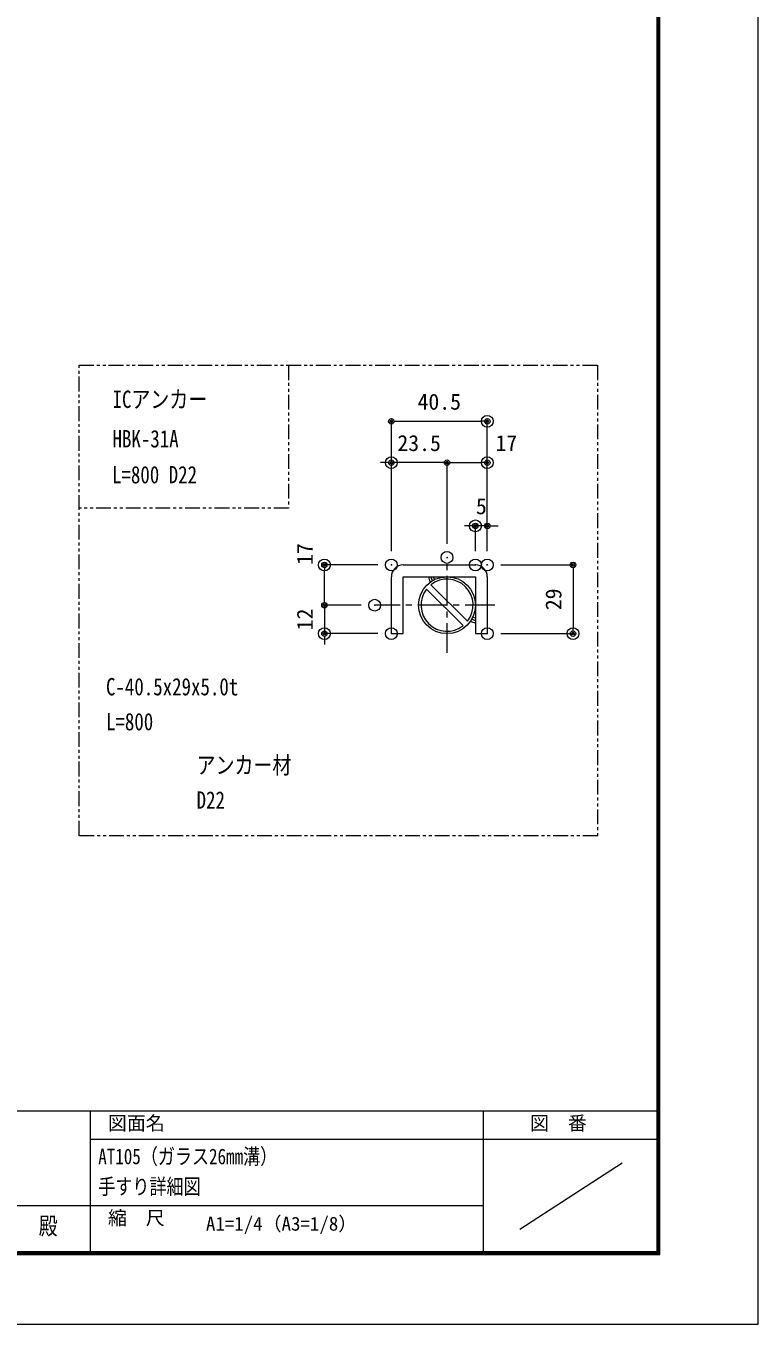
# Model space of a CAD drawing. Units: millimetres, scale not verified. Extents: x -3564 to 3564, y -1188 to 1188.
# Drawn here: x 2946 to 3564, y -1188 to -92 of the extents above; entities that cross this region are included whole.
import ezdxf
from ezdxf.enums import TextEntityAlignment as Align

# ---------------------------------------------------------------- set-up
doc = ezdxf.new("R2010")
doc.units = ezdxf.units.MM
doc.header["$LTSCALE"] = 20
doc.header["$PDMODE"] = 32
doc.header["$PDSIZE"] = 10
doc.linetypes.add('USER1', pattern=[2, 1.25, -0.25, 0.25, -0.25])
doc.linetypes.add('USER2', pattern=[1.25, 0.625, -0.125, 0.125, -0.125, 0.125, -0.125])
for name, color, linetype, lineweight in [('0-0_0', 7, 'Continuous', 18), ('0-1_DEFPOINTS', 7, 'Continuous', 18), ('0-3_MOJI', 7, 'Continuous', 18), ('0-4_アンカー', 4, 'Continuous', 18), ('0-5_WAKU', 7, 'Continuous', 18), ('0-8_3中心線', 2, 'USER1', 18), ('0-9_41ｱﾙﾐ', 6, 'Continuous', 18), ('0-A_1手摺寸法', 7, 'Continuous', 18), ('0-D_2a', 1, 'USER2', 18)]:
    doc.layers.add(name, color=color, linetype=linetype, lineweight=lineweight)
doc.styles.add('ＭＳ ゴシック', font='')
doc.styles.get('ＭＳ ゴシック').set_extended_font_data('MS Gothic')

# ---------------------------------------------------------------- blocks, each defined once
blk = doc.blocks.new('_ORIGIN2')
at = {"layer": '0-0_0'}
blk.add_line((-0.5, 0), (-1, 0), dxfattribs=at)
for radius in [0.5, 0.25]:
    blk.add_circle((0, 0), radius, dxfattribs=at)
blk = doc.blocks.new('D109')
at = {"layer": '0-1_DEFPOINTS'}
for p in [(9028.83, 618.54), (8947.83, 497.3), (9028.83, 497.3)]:
    blk.add_point(p, dxfattribs=at)
at = {"layer": '0-A_1手摺寸法'}
for p, q in [((8947.83, 508.8), (8947.83, 618.54)), ((8952.43, 618.54), (9024.23, 618.54)), ((9028.83, 508.8), (9028.83, 618.54))]:
    blk.add_line(p, q, dxfattribs=at)
at = {"layer": '0-A_1手摺寸法', "xscale": 4.6, "yscale": 4.6, "rotation": 180}
blk.add_blockref('_ORIGIN2', (8947.83, 618.54), dxfattribs=at)
at = {"layer": '0-A_1手摺寸法', "xscale": 4.6, "yscale": 4.6}
blk.add_blockref('_ORIGIN2', (9028.83, 618.54), dxfattribs=at)
at = {"layer": '0-A_1手摺寸法', "style": 'ＭＳ ゴシック'}
blk.add_text('40.5', height=13.49, dxfattribs=at).set_placement((8969.93, 624.29), align=Align.BOTTOM_LEFT)
blk = doc.blocks.new('D110')
at = {"layer": '0-1_DEFPOINTS'}
for p in [(9028.83, 583.63), (8994.83, 503.61), (9028.83, 497.3)]:
    blk.add_point(p, dxfattribs=at)
at = {"layer": '0-A_1手摺寸法'}
for p, q in [((8994.83, 515.11), (8994.83, 583.63)), ((8999.43, 583.63), (9024.23, 583.63)), ((9028.83, 508.8), (9028.83, 583.63))]:
    blk.add_line(p, q, dxfattribs=at)
at = {"layer": '0-A_1手摺寸法', "xscale": 4.6, "yscale": 4.6, "rotation": 180}
blk.add_blockref('_ORIGIN2', (8994.83, 583.63), dxfattribs=at)
at = {"layer": '0-A_1手摺寸法', "xscale": 4.6, "yscale": 4.6}
blk.add_blockref('_ORIGIN2', (9028.83, 583.63), dxfattribs=at)
at = {"layer": '0-A_1手摺寸法', "style": 'ＭＳ ゴシック'}
blk.add_text('17', height=13.49, dxfattribs=at).set_placement((9035.78, 589.38), align=Align.BOTTOM_LEFT)
blk = doc.blocks.new('D111')
at = {"layer": '0-1_DEFPOINTS'}
for p in [(8947.83, 583.63), (8947.83, 497.3), (8994.83, 503.61)]:
    blk.add_point(p, dxfattribs=at)
at = {"layer": '0-A_1手摺寸法'}
for p, q in [((8943.23, 583.63), (8938.63, 583.63)), ((8947.83, 508.8), (8947.83, 583.63)), ((8994.83, 583.63), (8947.83, 583.63)), ((8994.83, 515.11), (8994.83, 583.63)), ((8999.43, 583.63), (9004.03, 583.63))]:
    blk.add_line(p, q, dxfattribs=at)
at = {"layer": '0-A_1手摺寸法', "xscale": 4.6, "yscale": 4.6}
blk.add_blockref('_ORIGIN2', (8947.83, 583.63), dxfattribs=at)
at = {"layer": '0-A_1手摺寸法', "xscale": 4.6, "yscale": 4.6, "rotation": 180}
blk.add_blockref('_ORIGIN2', (8994.83, 583.63), dxfattribs=at)
at = {"layer": '0-A_1手摺寸法', "style": 'ＭＳ ゴシック'}
blk.add_text('23.5', height=13.49, dxfattribs=at).set_placement((8952.93, 589.38), align=Align.BOTTOM_LEFT)
blk = doc.blocks.new('D112')
at = {"layer": '0-1_DEFPOINTS'}
for p in [(9028.83, 497.3), (9028.83, 439.3), (9101.21, 439.3)]:
    blk.add_point(p, dxfattribs=at)
at = {"layer": '0-A_1手摺寸法'}
for p, q in [((9040.33, 497.3), (9101.21, 497.3)), ((9101.21, 492.7), (9101.21, 443.9)), ((9040.33, 439.3), (9101.21, 439.3))]:
    blk.add_line(p, q, dxfattribs=at)
at = {"layer": '0-A_1手摺寸法', "xscale": 4.6, "yscale": 4.6}
for p, rotation in [((9101.21, 497.3), 90), ((9101.21, 439.3), 270)]:
    blk.add_blockref('_ORIGIN2', p, dxfattribs=dict(at, rotation=rotation))
at = {"layer": '0-A_1手摺寸法', "style": 'ＭＳ ゴシック'}
blk.add_text('29', height=13.49, rotation=90, dxfattribs=at).set_placement((9095.46, 459.1), align=Align.BOTTOM_LEFT)
blk = doc.blocks.new('D113')
at = {"layer": '0-1_DEFPOINTS'}
for p in [(8891.33, 497.3), (8947.83, 497.3), (8933.76, 463.3)]:
    blk.add_point(p, dxfattribs=at)
at = {"layer": '0-A_1手摺寸法'}
for p, q in [((8936.33, 497.3), (8891.33, 497.3)), ((8891.33, 467.9), (8891.33, 492.7)), ((8922.26, 463.3), (8891.33, 463.3))]:
    blk.add_line(p, q, dxfattribs=at)
at = {"layer": '0-A_1手摺寸法', "xscale": 4.6, "yscale": 4.6}
for p, rotation in [((8891.33, 497.3), 90), ((8891.33, 463.3), 270)]:
    blk.add_blockref('_ORIGIN2', p, dxfattribs=dict(at, rotation=rotation))
at = {"layer": '0-A_1手摺寸法', "style": 'ＭＳ ゴシック'}
blk.add_text('17', height=13.49, rotation=90, dxfattribs=at).set_placement((8885.58, 497.3), align=Align.BOTTOM_LEFT)
blk = doc.blocks.new('D114')
at = {"layer": '0-1_DEFPOINTS'}
for p in [(9018.83, 530.27), (9018.83, 497.3), (9028.83, 497.3)]:
    blk.add_point(p, dxfattribs=at)
at = {"layer": '0-A_1手摺寸法'}
for p, q in [((9014.23, 530.27), (9009.63, 530.27)), ((9018.83, 508.8), (9018.83, 530.27)), ((9028.83, 530.27), (9018.83, 530.27)), ((9028.83, 508.8), (9028.83, 530.27)), ((9033.43, 530.27), (9038.03, 530.27))]:
    blk.add_line(p, q, dxfattribs=at)
at = {"layer": '0-A_1手摺寸法', "xscale": 4.6, "yscale": 4.6}
blk.add_blockref('_ORIGIN2', (9018.83, 530.27), dxfattribs=at)
at = {"layer": '0-A_1手摺寸法', "xscale": 4.6, "yscale": 4.6, "rotation": 180}
blk.add_blockref('_ORIGIN2', (9028.83, 530.27), dxfattribs=at)
at = {"layer": '0-A_1手摺寸法', "style": 'ＭＳ ゴシック'}
blk.add_text('5', height=13.49, dxfattribs=at).set_placement((9019.23, 536.02), align=Align.BOTTOM_LEFT)
blk = doc.blocks.new('D108')
at = {"layer": '0-1_DEFPOINTS'}
for p in [(8933.76, 463.3), (8891.33, 439.3), (8947.83, 439.3)]:
    blk.add_point(p, dxfattribs=at)
at = {"layer": '0-A_1手摺寸法'}
for p, q in [((8891.33, 467.9), (8891.33, 472.5)), ((8922.26, 463.3), (8891.33, 463.3)), ((8891.33, 463.3), (8891.33, 439.3)), ((8936.33, 439.3), (8891.33, 439.3)), ((8891.33, 434.7), (8891.33, 430.1))]:
    blk.add_line(p, q, dxfattribs=at)
at = {"layer": '0-A_1手摺寸法', "xscale": 4.6, "yscale": 4.6}
for p, rotation in [((8891.33, 463.3), 270), ((8891.33, 439.3), 90)]:
    blk.add_blockref('_ORIGIN2', p, dxfattribs=dict(at, rotation=rotation))
at = {"layer": '0-A_1手摺寸法', "style": 'ＭＳ ゴシック'}
blk.add_text('12', height=13.49, rotation=90, dxfattribs=at).set_placement((8885.58, 442.1), align=Align.BOTTOM_LEFT)

msp = doc.modelspace()

# ---------------------------------------------------------------- linework, layer by layer
at = {"layer": '0-1_DEFPOINTS', "color": 5}
msp.add_line((3564.49, -1188), (3564.49, 1188), dxfattribs=at)
msp.add_lwpolyline([(200.49, 1188), (200.49, -1188), (3564.49, -1188)], dxfattribs=at)
at = {"layer": '0-4_アンカー'}
for p, q in [((3264.91, -547.21), (3325.91, -547.21)), ((3254.91, -605.21), (3254.91, -557.21)), ((3264.91, -605.21), (3264.91, -557.21)), ((3264.91, -557.21), (3325.91, -557.21)), ((3287.91, -557.21), (3325.91, -557.21)), ((3325.91, -557.21), (3325.91, -605.21)), ((3335.91, -557.21), (3335.91, -605.21)), ((3254.91, -605.21), (3264.91, -605.21)), ((3325.91, -605.21), (3335.91, -605.21))]:
    msp.add_line(p, q, dxfattribs=at)
for centre, start, end in [((3264.91, -557.21), 90, 180), ((3325.91, -557.21), 0, 90)]:
    msp.add_arc(centre, 10, start, end, dxfattribs=at)
at = {"layer": '0-5_WAKU'}
for p, q in [((3479.29, -1126.8), (3479.29, 1130.8)), ((3479.89, -1127.4), (3479.89, 1131.4)), ((3480.49, -1128), (3480.49, 1132)), ((3481.09, -1128.6), (3481.09, 1132.6)), ((3481.69, -1129.2), (3481.69, 1133.2)), ((280.49, -1008), (3480.49, -1008)), ((3000.49, -1008), (3000.49, -1128)), ((3332.49, -1008), (3332.49, -1128)), ((3000.49, -1032), (3480.49, -1032)), ((3363.33, -1108), (3449.66, -1052)), ((2324.49, -1088), (3332.49, -1088)), ((279.89, -1128.6), (3481.09, -1128.6)), ((280.49, -1128), (3480.49, -1128)), ((281.09, -1127.4), (3479.89, -1127.4)), ((281.69, -1126.8), (3479.29, -1126.8)), ((279.29, -1129.2), (3481.69, -1129.2))]:
    msp.add_line(p, q, dxfattribs=at)
at = {"layer": '0-8_3中心線'}
for p, q in [((3301.91, -621.52), (3301.91, -540.91)), ((3342.21, -581.21), (3240.83, -581.21))]:
    msp.add_line(p, q, dxfattribs=at)
at = {"layer": '0-9_41ｱﾙﾐ'}
for p, q in [((3315.53, -598.49), (3284.63, -567.59)), ((3319.19, -594.83), (3288.29, -563.93))]:
    msp.add_line(p, q, dxfattribs=at)
msp.add_circle((3301.91, -581.21), 24, dxfattribs=at)
for start, end in [(141.75633, 308.24367), (321.75633, 128.24367)]:
    msp.add_arc((3301.91, -581.21), 22, start, end, dxfattribs=at)
at = {"layer": '0-A_1手摺寸法', "color": 3}
for centre, radius, start, end in [((3294.8, -557.21), 8.33, 180, 213.21396), ((3294.8, -557.21), 6.33, 180, 213.11704), ((3294.8, -557.21), 4.33, 180, 215.15014), ((3325.91, -587.43), 4.33, 239.9842, 270), ((3325.91, -587.43), 8.33, 240.32789, 270), ((3325.91, -587.43), 6.33, 240.96643, 270)]:
    msp.add_arc(centre, radius, start, end, dxfattribs=at)
at = {"layer": '0-D_2a'}
for p, q in [((3168.18, -378.63), (3168.18, -499.42)), ((3168.18, -499.42), (2991.21, -499.42))]:
    msp.add_line(p, q, dxfattribs=at)
msp.add_lwpolyline([(3429.06, -775.78), (2991.21, -775.78), (2991.21, -378.63), (3429.06, -378.63)], close=True, dxfattribs=at)

# ---------------------------------------------------------------- block references
at = {"layer": '0-A_1手摺寸法'}
for name in ['D109', 'D111', 'D110', 'D114', 'D113', 'D112', 'D108']:
    msp.add_blockref(name, (-5692.93, -1044.52), dxfattribs=at)

# ---------------------------------------------------------------- texts
at = {"layer": '0-0_0', "style": 'ＭＳ ゴシック', "width": 0.8}
for s, height, p in [('ICアンカー ', 14.66, (3019.48, -419.1)), ('HBK-31A', 14.66, (3019.48, -452.43)), ('L=800 D22', 14.66, (3019.05, -482.76)), ('C-40.5x29x5.0t', 14.66, (3013.96, -661.73)), ('L=800', 14.66, (3013.96, -691.23)), ('アンカー材', 14.66, (3090.48, -727.89)), ('D22', 14.66, (3090.48, -757.39)), ('AT105（ガラス26mm溝）', 13.2, (3007.44, -1057.06)), ('手すり詳細図', 13.2, (3007.44, -1082.5)), ('\u3000\u3000殿', 14.66, (2925.16, -1116.92))]:
    msp.add_text(s, height=height, dxfattribs=at).set_placement(p, align=Align.BOTTOM_LEFT)
at = {"layer": '0-0_0', "style": 'ＭＳ ゴシック'}
msp.add_text('A1=1/4（A3=1/8）', height=11.73, dxfattribs=at).set_placement((3098.34, -1112.71), align=Align.BOTTOM_LEFT)
at = {"layer": '0-3_MOJI', "style": 'ＭＳ ゴシック'}
for s, p in [('図面名', (3015.6, -1027.79)), ('図  番', (3371.92, -1027.79)), ('縮  尺', (3015.6, -1107.79))]:
    msp.add_text(s, height=11.73, dxfattribs=at).set_placement(p, align=Align.BOTTOM_LEFT)

doc.saveas('drawing.dxf')
